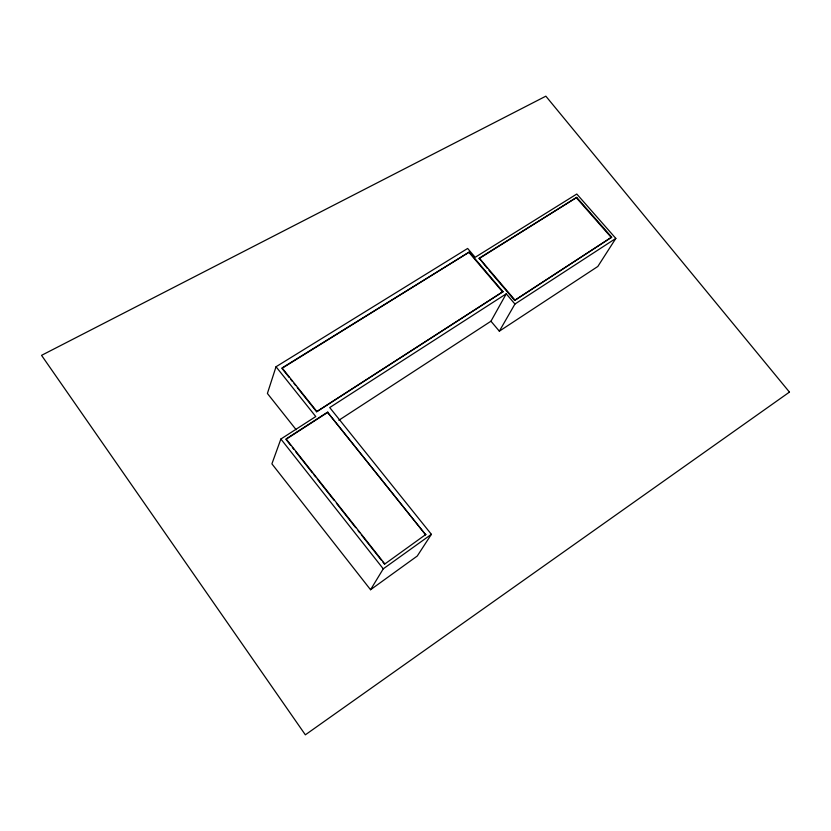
<?xml version="1.0" encoding="UTF-8"?>
<svg xmlns="http://www.w3.org/2000/svg" width="831" height="831" viewBox="0 0 831 831"><rect width="100%" height="100%" fill="white"/><g stroke="black" fill="none" stroke-linecap="round" stroke-linejoin="round"><path stroke-width="1.25" d="M499.348 331.174L514.94 304.042L506.245 293.821L490.955 321.223L499.348 331.174L597.821 266.471L615.833 238.414L576.787 194.028L475.155 257.298L467.645 248.459L276.027 366.751L267.395 393.458L296.158 429.731M276.027 366.751L315.77 416.549L280.878 439.028L271.903 463.854L370.553 589.73L417.255 556.032L431.382 534.323L329.71 407.564L506.245 293.821M297.249 387.547L316.601 411.76L502.994 291.66L469.286 252.032L282.073 367.936L316.767 411.345M327.663 412.405L425.659 534.759L327.663 412.405L285.947 439.35L290.757 445.437M289.188 377.451L281.927 368.372L469.286 252.032M487.309 268.351L479.269 258.171L576.704 197.383L611.678 237.167L514.618 300.427L488.971 270.304M316.601 411.76L502.994 291.66M514.618 300.427L611.678 237.167M479.04 258.638L576.704 197.383M370.553 589.73L383.268 568.83L431.382 534.323M425.898 534.406L384.535 564.197L382.935 562.172M514.94 304.042L615.833 238.414M338.83 420.278L490.955 321.223M327.84 411.989L286.093 438.934L384.753 563.854M576.434 197.861L611.387 237.624M479.269 258.171L514.877 299.981M469.048 252.499L502.745 292.117M290.798 379.466L292.408 381.491M294.029 383.507L295.639 385.522M292.356 447.462L293.956 449.498M295.566 451.524L312.394 472.839M313.993 474.875L315.603 476.901M317.203 478.936L334.041 500.252M336.441 503.295L355.678 527.654M358.088 530.708L359.688 532.733M361.288 534.759L381.336 560.146M280.878 439.028L383.268 568.83M789.45 392.097L305.351 734.822L41.55 355.346L545.853 96.178L789.45 392.097"/></g></svg>
